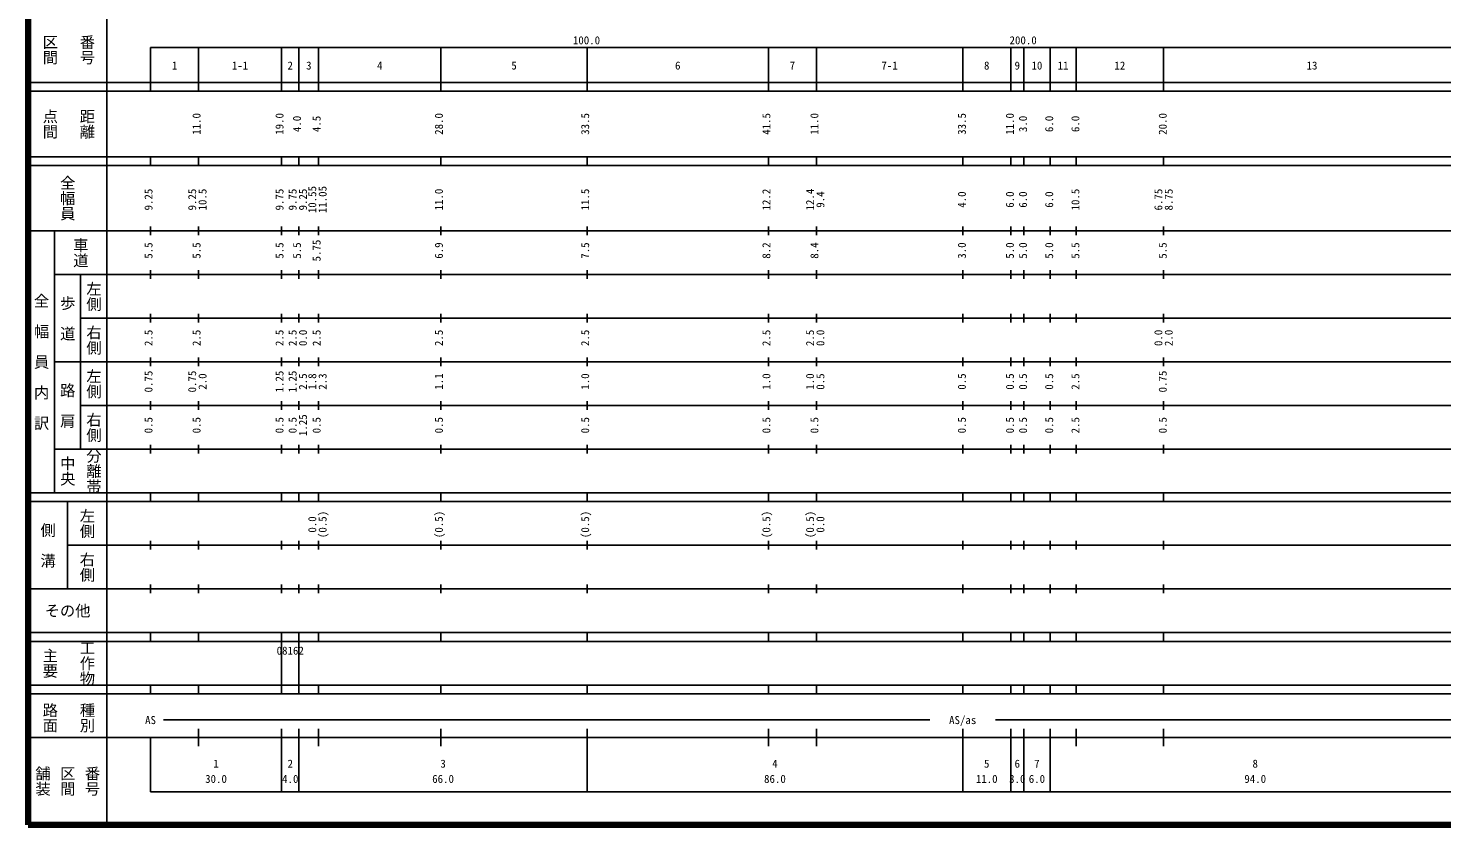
# Model space of a CAD drawing. Units: millimetres, scale not verified. Extents: x 40000 to 680000, y 20000 to 380000.
# Drawn here: x 40000 to 363711, y 20000 to 202409 of the extents above; entities that cross this region are included whole.
import ezdxf
from ezdxf.enums import TextEntityAlignment as Align

# ---------------------------------------------------------------- set-up
doc = ezdxf.new("R2010")
doc.units = ezdxf.units.MM
doc.header["$LTSCALE"] = 1000
doc.layers.add('M-TTL', color=2, linetype='Continuous', lineweight=140)
doc.layers.add('M-TTL-BAND', color=7, linetype='Continuous', lineweight=25)
doc.styles.add('@ＭＳ ゴシック', font='')
doc.styles.add('ＭＳ ゴシック', font='')
doc.styles.get('@ＭＳ ゴシック').set_extended_font_data('@MS Gothic')
doc.styles.get('ＭＳ ゴシック').set_extended_font_data('MS Gothic')

msp = doc.modelspace()

# ---------------------------------------------------------------- linework, layer by layer
at = {"layer": 'M-TTL'}
for p, q in [((40000, 380000), (40000, 20000)), ((40000, 20000), (680000, 20000))]:
    msp.add_line(p, q, dxfattribs=at)
at = {"layer": 'M-TTL-BAND'}
for p, q in [((58000, 370000), (58000, 20000)), ((68000, 198000), (579000, 198000)), ((68000, 198000), (68000, 188000)), ((79000, 188000), (79000, 198000)), ((98000, 188000), (98000, 198000)), ((102000, 188000), (102000, 198000)), ((106500, 188000), (106500, 198000)), ((134500, 188000), (134500, 198000)), ((168000, 188000), (168000, 198000)), ((209500, 188000), (209500, 198000)), ((220500, 188000), (220500, 198000)), ((254000, 188000), (254000, 198000)), ((265000, 188000), (265000, 198000)), ((268000, 188000), (268000, 198000)), ((274000, 188000), (274000, 198000)), ((280000, 188000), (280000, 198000)), ((300000, 188000), (300000, 198000)), ((40000, 190000), (579000, 190000)), ((40000, 188000), (579000, 188000)), ((40000, 173000), (579000, 173000)), ((68000, 171000), (68000, 173000)), ((79000, 171000), (79000, 173000)), ((98000, 171000), (98000, 173000)), ((102000, 171000), (102000, 173000)), ((106500, 171000), (106500, 173000)), ((134500, 171000), (134500, 173000)), ((168000, 171000), (168000, 173000)), ((209500, 171000), (209500, 173000)), ((220500, 171000), (220500, 173000)), ((254000, 171000), (254000, 173000)), ((265000, 171000), (265000, 173000)), ((268000, 171000), (268000, 173000)), ((274000, 171000), (274000, 173000)), ((280000, 171000), (280000, 173000)), ((300000, 171000), (300000, 173000)), ((40000, 171000), (579000, 171000)), ((40000, 156000), (579000, 156000)), ((46000, 96000), (46000, 156000)), ((68000, 155000), (68000, 157000)), ((79000, 155000), (79000, 157000)), ((98000, 155000), (98000, 157000)), ((102000, 155000), (102000, 157000)), ((106500, 155000), (106500, 157000)), ((134500, 155000), (134500, 157000)), ((168000, 155000), (168000, 157000)), ((209500, 155000), (209500, 157000)), ((220500, 155000), (220500, 157000)), ((254000, 155000), (254000, 157000)), ((265000, 155000), (265000, 157000)), ((268000, 155000), (268000, 157000)), ((274000, 155000), (274000, 157000)), ((280000, 155000), (280000, 157000)), ((300000, 155000), (300000, 157000)), ((46000, 146000), (579000, 146000)), ((52000, 146000), (52000, 106000)), ((68000, 145000), (68000, 147000)), ((79000, 145000), (79000, 147000)), ((98000, 145000), (98000, 147000)), ((102000, 145000), (102000, 147000)), ((106500, 145000), (106500, 147000)), ((134500, 145000), (134500, 147000)), ((168000, 145000), (168000, 147000)), ((209500, 145000), (209500, 147000)), ((220500, 145000), (220500, 147000)), ((254000, 145000), (254000, 147000)), ((265000, 145000), (265000, 147000)), ((268000, 145000), (268000, 147000)), ((274000, 145000), (274000, 147000)), ((280000, 145000), (280000, 147000)), ((300000, 145000), (300000, 147000)), ((52000, 136000), (579000, 136000)), ((68000, 135000), (68000, 137000)), ((79000, 135000), (79000, 137000)), ((98000, 135000), (98000, 137000)), ((102000, 135000), (102000, 137000)), ((106500, 135000), (106500, 137000)), ((134500, 135000), (134500, 137000)), ((168000, 135000), (168000, 137000)), ((209500, 135000), (209500, 137000)), ((220500, 135000), (220500, 137000)), ((254000, 135000), (254000, 137000)), ((265000, 135000), (265000, 137000)), ((268000, 135000), (268000, 137000)), ((274000, 135000), (274000, 137000)), ((280000, 135000), (280000, 137000)), ((300000, 135000), (300000, 137000)), ((68000, 125000), (68000, 127000)), ((79000, 125000), (79000, 127000)), ((98000, 125000), (98000, 127000)), ((102000, 125000), (102000, 127000)), ((106500, 125000), (106500, 127000)), ((134500, 125000), (134500, 127000)), ((168000, 125000), (168000, 127000)), ((209500, 125000), (209500, 127000)), ((220500, 125000), (220500, 127000)), ((254000, 125000), (254000, 127000)), ((265000, 125000), (265000, 127000)), ((268000, 125000), (268000, 127000)), ((274000, 125000), (274000, 127000)), ((280000, 125000), (280000, 127000)), ((300000, 125000), (300000, 127000)), ((46000, 126000), (579000, 126000)), ((68000, 115000), (68000, 117000)), ((79000, 115000), (79000, 117000)), ((98000, 115000), (98000, 117000)), ((102000, 115000), (102000, 117000)), ((106500, 115000), (106500, 117000)), ((134500, 115000), (134500, 117000)), ((168000, 115000), (168000, 117000)), ((209500, 115000), (209500, 117000)), ((220500, 115000), (220500, 117000)), ((254000, 115000), (254000, 117000)), ((265000, 115000), (265000, 117000)), ((268000, 115000), (268000, 117000)), ((274000, 115000), (274000, 117000)), ((280000, 115000), (280000, 117000)), ((300000, 115000), (300000, 117000)), ((52000, 116000), (579000, 116000)), ((68000, 105000), (68000, 107000)), ((79000, 105000), (79000, 107000)), ((98000, 105000), (98000, 107000)), ((102000, 105000), (102000, 107000)), ((106500, 105000), (106500, 107000)), ((134500, 105000), (134500, 107000)), ((168000, 105000), (168000, 107000)), ((209500, 105000), (209500, 107000)), ((220500, 105000), (220500, 107000)), ((254000, 105000), (254000, 107000)), ((265000, 105000), (265000, 107000)), ((268000, 105000), (268000, 107000)), ((274000, 105000), (274000, 107000)), ((280000, 105000), (280000, 107000)), ((300000, 105000), (300000, 107000)), ((46000, 106000), (579000, 106000)), ((40000, 96000), (579000, 96000)), ((40000, 94000), (579000, 94000)), ((49000, 94000), (49000, 74000)), ((68000, 94000), (68000, 96000)), ((79000, 94000), (79000, 96000)), ((98000, 94000), (98000, 96000)), ((102000, 94000), (102000, 96000)), ((106500, 94000), (106500, 96000)), ((134500, 94000), (134500, 96000)), ((168000, 94000), (168000, 96000)), ((209500, 94000), (209500, 96000)), ((220500, 94000), (220500, 96000)), ((254000, 94000), (254000, 96000)), ((265000, 94000), (265000, 96000)), ((268000, 94000), (268000, 96000)), ((274000, 94000), (274000, 96000)), ((280000, 94000), (280000, 96000)), ((300000, 94000), (300000, 96000)), ((68000, 83000), (68000, 85000)), ((79000, 83000), (79000, 85000)), ((98000, 83000), (98000, 85000)), ((102000, 83000), (102000, 85000)), ((106500, 83000), (106500, 85000)), ((134500, 83000), (134500, 85000)), ((168000, 83000), (168000, 85000)), ((209500, 83000), (209500, 85000)), ((220500, 83000), (220500, 85000)), ((254000, 83000), (254000, 85000)), ((265000, 83000), (265000, 85000)), ((268000, 83000), (268000, 85000)), ((274000, 83000), (274000, 85000)), ((280000, 83000), (280000, 85000)), ((300000, 83000), (300000, 85000)), ((49000, 84000), (579000, 84000)), ((68000, 73000), (68000, 75000)), ((79000, 73000), (79000, 75000)), ((98000, 73000), (98000, 75000)), ((102000, 73000), (102000, 75000)), ((106500, 73000), (106500, 75000)), ((134500, 73000), (134500, 75000)), ((168000, 73000), (168000, 75000)), ((209500, 73000), (209500, 75000)), ((220500, 73000), (220500, 75000)), ((254000, 73000), (254000, 75000)), ((265000, 73000), (265000, 75000)), ((268000, 73000), (268000, 75000)), ((274000, 73000), (274000, 75000)), ((280000, 73000), (280000, 75000)), ((300000, 73000), (300000, 75000)), ((40000, 74000), (579000, 74000)), ((40000, 64000), (579000, 64000)), ((40000, 62000), (579000, 62000)), ((68000, 62000), (68000, 64000)), ((79000, 62000), (79000, 64000)), ((98000, 62000), (98000, 64000)), ((98000, 52000), (98000, 62000)), ((102000, 62000), (102000, 64000)), ((102000, 52000), (102000, 62000)), ((106500, 62000), (106500, 64000)), ((134500, 62000), (134500, 64000)), ((168000, 62000), (168000, 64000)), ((209500, 62000), (209500, 64000)), ((220500, 62000), (220500, 64000)), ((254000, 62000), (254000, 64000)), ((265000, 62000), (265000, 64000)), ((268000, 62000), (268000, 64000)), ((274000, 62000), (274000, 64000)), ((280000, 62000), (280000, 64000)), ((300000, 62000), (300000, 64000)), ((40000, 52000), (579000, 52000)), ((68000, 50000), (68000, 52000)), ((79000, 50000), (79000, 52000)), ((98000, 50000), (98000, 52000)), ((102000, 50000), (102000, 52000)), ((106500, 50000), (106500, 52000)), ((134500, 50000), (134500, 52000)), ((168000, 50000), (168000, 52000)), ((209500, 50000), (209500, 52000)), ((220500, 50000), (220500, 52000)), ((254000, 50000), (254000, 52000)), ((265000, 50000), (265000, 52000)), ((268000, 50000), (268000, 52000)), ((274000, 50000), (274000, 52000)), ((280000, 50000), (280000, 52000)), ((300000, 50000), (300000, 52000)), ((40000, 50000), (579000, 50000)), ((71000, 44000), (246500, 44000)), ((261500, 44000), (565000, 44000)), ((40000, 40000), (579000, 40000)), ((68000, 40000), (68000, 27500)), ((68000, 40000), (68000, 27500)), ((79000, 38000), (79000, 42000)), ((98000, 27500), (98000, 42000)), ((102000, 27500), (102000, 42000)), ((106500, 38000), (106500, 42000)), ((134500, 38000), (134500, 42000)), ((168000, 27500), (168000, 42000)), ((209500, 38000), (209500, 42000)), ((220500, 38000), (220500, 42000)), ((254000, 38000), (254000, 42000)), ((254000, 27500), (254000, 42000)), ((265000, 27500), (265000, 42000)), ((268000, 27500), (268000, 42000)), ((274000, 27500), (274000, 42000)), ((280000, 38000), (280000, 42000)), ((300000, 38000), (300000, 42000)), ((68000, 27500), (579000, 27500))]:
    msp.add_line(p, q, dxfattribs=at)

# ---------------------------------------------------------------- texts
at = {"layer": 'M-TTL-BAND', "style": '@ＭＳ ゴシック'}
for s, p in [('番号', (53500, 197500)), ('区間', (45000, 197500)), ('点間', (45000, 180500)), ('距離', (53500, 180500)), ('全幅員', (49000, 163500)), ('車道', (52000, 151000)), ('左側', (55000, 141000)), ('全\u3000幅\u3000員\u3000内\u3000訳', (43000, 126000)), ('歩\u3000道', (49000, 136000)), ('右側', (55000, 131000)), ('左側', (55000, 121000)), ('路\u3000肩', (49000, 116000)), ('右側', (55000, 111000)), ('中央', (49000, 101000)), ('分離帯', (55000, 101000)), ('左側', (53500, 89000)), ('側\u3000溝', (44500, 84000)), ('右側', (53500, 79000)), ('工作物', (53500, 57000)), ('主要', (45000, 57000)), ('路面', (45000, 44500)), ('種別', (53500, 44500)), ('舗装', (43333, 30000)), ('区間', (49000, 30000)), ('番号', (54667, 30000))]:
    msp.add_text(s, height=2566, rotation=270, dxfattribs=at).set_placement(p, align=Align.MIDDLE_CENTER)
at = {"layer": 'M-TTL-BAND', "style": 'ＭＳ ゴシック'}
for s, p in [('100.0', (167844, 198195)), ('200.0', (267844, 198195)), ('1', (73500, 192405)), ('1-1', (88500, 192405)), ('2', (100000, 192405)), ('3', (104250, 192405)), ('4', (120500, 192405)), ('5', (151250, 192405)), ('6', (188750, 192405)), ('7', (215000, 192405)), ('7-1', (237250, 192405)), ('8', (259500, 192405)), ('9', (266500, 192405)), ('10', (271000, 192405)), ('11', (277000, 192405)), ('12', (290000, 192405)), ('13', (334000, 192405)), ('AS', (68000, 42500)), ('AS/as', (254000, 42500)), ('1', (83000, 32523)), ('2', (100000, 32523)), ('3', (135000, 32523)), ('4', (211000, 32523)), ('5', (259500, 32523)), ('6', (266500, 32523)), ('7', (271000, 32523)), ('8', (321000, 32523)), ('30.0', (83000, 29033)), ('4.0', (100000, 29033)), ('66.0', (135000, 29033)), ('86.0', (211000, 29033)), ('11.0', (259500, 29033)), ('3.0', (266500, 29033)), ('6.0', (271000, 29033)), ('94.0', (321000, 29033))]:
    msp.add_text(s, height=1833, dxfattribs=at).set_placement(p, align=Align.BOTTOM_CENTER)
for s, p in [('11.0', (80000, 180500)), ('19.0', (99000, 180500)), ('4.0', (103000, 180500)), ('4.5', (107500, 180500)), ('28.0', (135500, 180500)), ('33.5', (169000, 180500)), ('41.5', (210500, 180500)), ('11.0', (221500, 180500)), ('33.5', (255272, 180500)), ('11.0', (266272, 180500)), ('3.0', (269272, 180500)), ('6.0', (275272, 180500)), ('6.0', (281272, 180500)), ('20.0', (301272, 180500)), ('9.25', (69000, 163174)), ('9.25', (79000, 163174)), ('10.5', (81370, 163174)), ('9.75', (99000, 163174)), ('9.75', (102000, 163174)), ('9.25', (104370, 163174)), ('10.55', (106500, 163174)), ('11.05', (108870, 163174)), ('11.0', (135500, 163174)), ('11.5', (169000, 163174)), ('12.2', (210500, 163174)), ('12.4', (220500, 163174)), ('10.5', (281272, 163174)), ('6.75', (300272, 163174)), ('8.75', (302642, 163174)), ('9.4', (222870, 163174)), ('4.0', (255272, 163174)), ('6.0', (266272, 163174)), ('6.0', (269272, 163174)), ('6.0', (275272, 163174)), ('5.5', (69000, 151500)), ('5.5', (80000, 151500)), ('5.5', (99000, 151500)), ('5.5', (103000, 151500)), ('5.75', (107500, 151500)), ('6.9', (135500, 151500)), ('7.5', (169000, 151500)), ('8.2', (210500, 151500)), ('8.4', (221500, 151500)), ('3.0', (255272, 151500)), ('5.0', (266272, 151500)), ('5.0', (269272, 151500)), ('5.0', (275272, 151500)), ('5.5', (281272, 151500)), ('5.5', (301272, 151500)), ('2.5', (69000, 131500)), ('2.5', (80000, 131500)), ('2.5', (99000, 131500)), ('2.5', (102000, 131500)), ('0.0', (104370, 131500)), ('2.5', (107500, 131500)), ('2.5', (135500, 131500)), ('2.5', (169000, 131500)), ('2.5', (210500, 131500)), ('2.5', (220500, 131500)), ('0.0', (222870, 131500)), ('0.0', (300272, 131500)), ('2.0', (302642, 131500)), ('0.75', (69000, 121500)), ('0.75', (79000, 121500)), ('2.0', (81370, 121500)), ('1.25', (99000, 121500)), ('1.25', (102000, 121500)), ('2.5', (104370, 121500)), ('1.8', (106500, 121500)), ('2.3', (108870, 121500)), ('1.1', (135500, 121500)), ('1.0', (169000, 121500)), ('1.0', (210500, 121500)), ('1.0', (220500, 121500)), ('0.5', (222870, 121500)), ('0.5', (255272, 121500)), ('0.5', (266272, 121500)), ('0.5', (269272, 121500)), ('0.5', (275272, 121500)), ('2.5', (281272, 121500)), ('0.75', (301272, 121500)), ('1.25', (104370, 111500)), ('0.5', (69000, 111500)), ('0.5', (80000, 111500)), ('0.5', (99000, 111500)), ('0.5', (102000, 111500)), ('0.5', (107500, 111500)), ('0.5', (135500, 111500)), ('0.5', (169000, 111500)), ('0.5', (210500, 111500)), ('0.5', (221500, 111500)), ('0.5', (255272, 111500)), ('0.5', (266272, 111500)), ('0.5', (269272, 111500)), ('0.5', (275272, 111500)), ('2.5', (281272, 111500)), ('0.5', (301272, 111500)), ('(0.5)', (108870, 88764)), ('(0.5)', (135500, 88764)), ('(0.5)', (169000, 88764)), ('(0.5)', (210500, 88764)), ('(0.5)', (220500, 88764)), ('0.0', (106500, 88764)), ('0.0', (222870, 88764))]:
    msp.add_text(s, height=1833, rotation=90, dxfattribs=at).set_placement(p, align=Align.BOTTOM_CENTER)
msp.add_text('その他', height=2566, dxfattribs=at).set_placement((49000, 69000), align=Align.MIDDLE_CENTER)
msp.add_text('08162', height=1833, dxfattribs=at).set_placement((96875, 58405), align=Align.BOTTOM_LEFT)

doc.saveas('drawing.dxf')
